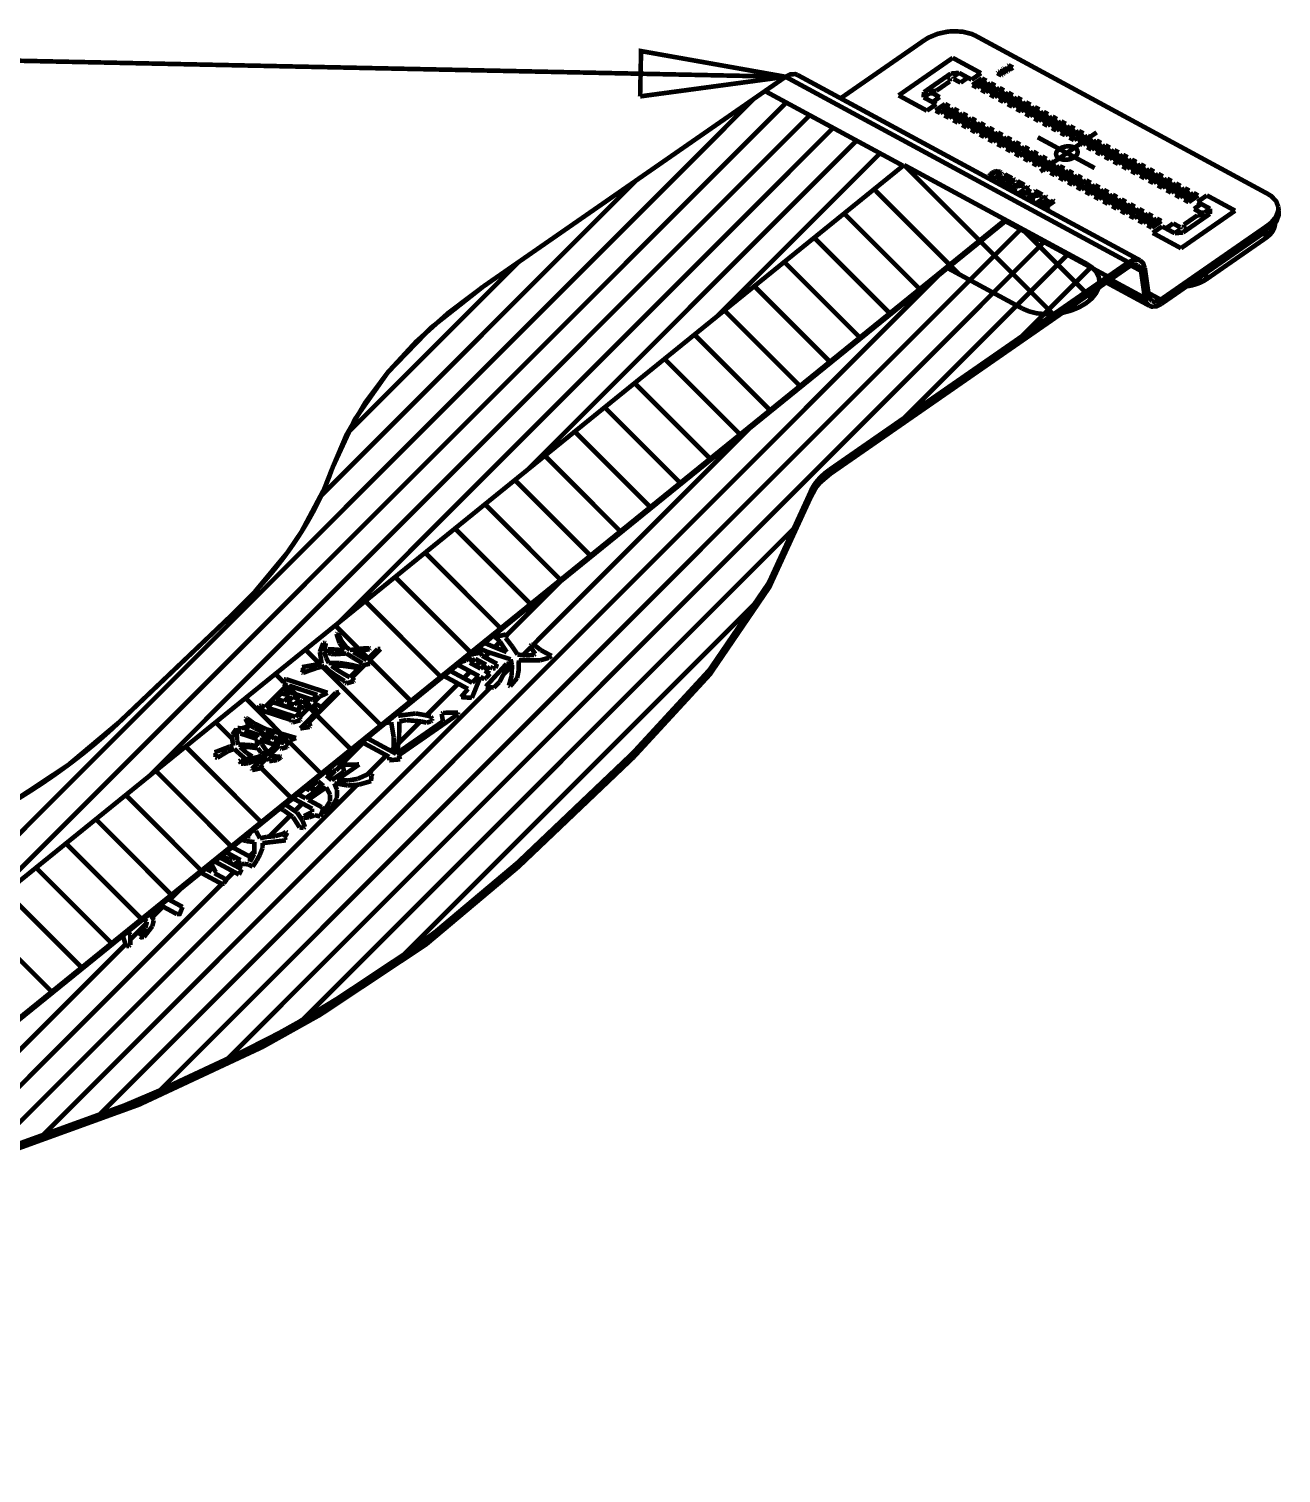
# Model space of a CAD drawing. Header units: millimetres. Extents: x 3885 to 4350, y -149 to 182.
# Drawn here: x 4271.26 to 4305.79, y -45.83 to -6.02 of the extents above; entities that cross this region are included whole.
import ezdxf

# ---------------------------------------------------------------- set-up
doc = ezdxf.new("R2010")
doc.units = ezdxf.units.MM
doc.header["$LTSCALE"] = 23.1
doc.layers.get('0').update_dxf_attribs({"linetype": 'CONTINUOUS'})

msp = doc.modelspace()

# ---------------------------------------------------------------- linework, layer by layer
at = {"const_width": 0.127}
for points in [[(4292.129, -7.342), (4242.291, -6.302)], [(4295.964, -6.328), (4293.646, -7.936)], [(4297.369, -6.212), (4297.263, -6.163), (4297.016, -6.1), (4296.741, -6.086), (4296.599, -6.098), (4296.322, -6.158), (4296.072, -6.262), (4295.964, -6.328)], [(4305.434, -10.575), (4297.369, -6.212)], [(4292.129, -7.342), (4288.143, -6.634), (4288.117, -7.883)], [(4295.247, -7.855), (4296.738, -6.821)], [(4296.738, -6.821), (4297.517, -7.243)], [(4297.963, -7.239), (4297.978, -7.228)], [(4297.978, -7.228), (4298.081, -7.284)], [(4298.015, -7.203), (4298.039, -7.186)], [(4298.138, -7.27), (4298.015, -7.203)], [(4298.039, -7.186), (4298.212, -7.199)], [(4298.22, -7.213), (4298.049, -7.202)], [(4298.049, -7.202), (4298.154, -7.259)], [(4298.104, -7.141), (4298.12, -7.13)], [(4298.212, -7.199), (4298.104, -7.141)], [(4298.12, -7.13), (4298.243, -7.197)], [(4298.141, -7.116), (4298.157, -7.105)], [(4298.264, -7.182), (4298.141, -7.116)], [(4298.157, -7.105), (4298.28, -7.171)], [(4298.243, -7.197), (4298.22, -7.213)], [(4298.254, -7.118), (4298.256, -7.107)], [(4298.256, -7.13), (4298.254, -7.118)], [(4298.256, -7.107), (4298.267, -7.096)], [(4298.262, -7.135), (4298.256, -7.13)], [(4298.259, -7.034), (4298.275, -7.023)], [(4298.314, -7.064), (4298.259, -7.034)], [(4298.272, -7.141), (4298.262, -7.135)], [(4298.28, -7.171), (4298.264, -7.182)], [(4298.267, -7.096), (4298.314, -7.064)], [(4298.282, -7.144), (4298.272, -7.141)], [(4298.275, -7.023), (4298.398, -7.089)], [(4298.28, -7.107), (4298.275, -7.114)], [(4298.275, -7.114), (4298.275, -7.12)], [(4298.275, -7.12), (4298.28, -7.126)], [(4298.33, -7.072), (4298.28, -7.107)], [(4298.28, -7.126), (4298.288, -7.13)], [(4298.301, -7.144), (4298.282, -7.144)], [(4298.288, -7.13), (4298.298, -7.133)], [(4298.298, -7.133), (4298.309, -7.132)], [(4298.319, -7.141), (4298.301, -7.144)], [(4298.309, -7.132), (4298.319, -7.128)], [(4298.319, -7.128), (4298.369, -7.093)], [(4298.335, -7.133), (4298.319, -7.141)], [(4298.369, -7.093), (4298.33, -7.072)], [(4298.398, -7.089), (4298.335, -7.133)], [(4292.129, -7.342), (4283.788, -13.127)], [(4288.117, -7.883), (4292.129, -7.342)], [(4292.129, -7.342), (4292.266, -7.275), (4292.395, -7.269), (4292.453, -7.29)], [(4292.129, -7.342), (4301.584, -12.457)], [(4292.453, -7.29), (4301.907, -12.405)], [(4296.682, -7.255), (4295.943, -7.767)], [(4296.657, -7.47), (4296.288, -7.726)], [(4296.568, -7.334), (4296.658, -7.383)], [(4296.658, -7.383), (4296.657, -7.47)], [(4296.91, -7.234), (4296.682, -7.255)], [(4296.76, -7.399), (4296.761, -7.338)], [(4296.955, -7.504), (4296.76, -7.399)], [(4296.761, -7.338), (4296.91, -7.234)], [(4297.258, -7.422), (4296.91, -7.234)], [(4297.153, -7.366), (4296.955, -7.504)], [(4297.517, -7.243), (4297.258, -7.422)], [(4297.543, -7.388), (4297.28, -7.57)], [(4297.405, -7.638), (4297.28, -7.57)], [(4297.405, -7.638), (4297.667, -7.455)], [(4297.786, -7.519), (4297.523, -7.702)], [(4297.667, -7.455), (4297.543, -7.388)], [(4297.648, -7.769), (4297.911, -7.587)], [(4297.911, -7.587), (4297.786, -7.519)], [(4298.086, -7.306), (4297.963, -7.239)], [(4298.078, -7.263), (4298.099, -7.274)], [(4298.081, -7.284), (4298.078, -7.263)], [(4298.102, -7.295), (4298.086, -7.306)], [(4298.099, -7.274), (4298.102, -7.295)], [(4298.154, -7.259), (4298.138, -7.27)], [(4264.143, -35.062), (4291.263, -7.942)], [(4291.561, -7.736), (4283.788, -13.127)], [(4291.561, -7.736), (4295.368, -9.795)], [(4296.026, -8.277), (4295.247, -7.855)], [(4295.943, -7.767), (4295.937, -7.909)], [(4296.087, -7.805), (4295.937, -7.909)], [(4295.937, -7.909), (4296.285, -8.097)], [(4296.147, -7.737), (4296.057, -7.689)], [(4296.185, -7.797), (4296.087, -7.805)], [(4296.288, -7.726), (4296.147, -7.737)], [(4296.181, -8.04), (4296.379, -7.903)], [(4296.379, -7.903), (4296.185, -7.797)], [(4297.648, -7.769), (4297.523, -7.702)], [(4298.029, -7.651), (4297.766, -7.833)], [(4297.892, -7.901), (4297.766, -7.833)], [(4297.892, -7.901), (4298.154, -7.719)], [(4298.272, -7.783), (4298.01, -7.965)], [(4298.135, -8.033), (4298.01, -7.965)], [(4298.154, -7.719), (4298.029, -7.651)], [(4298.135, -8.033), (4298.397, -7.85)], [(4298.516, -7.914), (4298.253, -8.097)], [(4298.397, -7.85), (4298.272, -7.783)], [(4298.378, -8.164), (4298.641, -7.982)], [(4298.641, -7.982), (4298.516, -7.914)], [(4269.361, -30.84), (4292.148, -8.053)], [(4274.579, -26.618), (4292.794, -8.403)], [(4296.285, -8.097), (4296.026, -8.277)], [(4296.264, -8.274), (4296.527, -8.092)], [(4296.39, -8.342), (4296.264, -8.274)], [(4296.652, -8.16), (4296.39, -8.342)], [(4296.508, -8.406), (4296.77, -8.224)], [(4296.633, -8.474), (4296.508, -8.406)], [(4296.652, -8.16), (4296.527, -8.092)], [(4296.896, -8.291), (4296.633, -8.474)], [(4296.751, -8.538), (4297.014, -8.355)], [(4296.896, -8.291), (4296.77, -8.224)], [(4297.139, -8.423), (4296.876, -8.605)], [(4297.139, -8.423), (4297.014, -8.355)], [(4298.378, -8.164), (4298.253, -8.097)], [(4298.759, -8.046), (4298.496, -8.228)], [(4298.622, -8.296), (4298.496, -8.228)], [(4298.622, -8.296), (4298.884, -8.114)], [(4299.002, -8.178), (4298.74, -8.36)], [(4298.865, -8.428), (4298.74, -8.36)], [(4298.884, -8.114), (4298.759, -8.046)], [(4298.865, -8.428), (4299.127, -8.245)], [(4298.983, -8.492), (4299.246, -8.309)], [(4299.127, -8.245), (4299.002, -8.178)], [(4299.371, -8.377), (4299.108, -8.559)], [(4299.246, -8.309), (4299.371, -8.377)], [(4279.796, -22.396), (4293.44, -8.752)], [(4296.876, -8.605), (4296.751, -8.538)], [(4296.994, -8.669), (4297.257, -8.487)], [(4297.12, -8.737), (4296.994, -8.669)], [(4297.382, -8.555), (4297.12, -8.737)], [(4297.238, -8.801), (4297.5, -8.619)], [(4297.363, -8.868), (4297.238, -8.801)], [(4297.382, -8.555), (4297.257, -8.487)], [(4297.626, -8.686), (4297.363, -8.868)], [(4297.481, -8.932), (4297.744, -8.75)], [(4297.626, -8.686), (4297.5, -8.619)], [(4297.869, -8.818), (4297.606, -9)], [(4297.869, -8.818), (4297.744, -8.75)], [(4298.983, -8.492), (4299.108, -8.559)], [(4299.226, -8.623), (4299.489, -8.441)], [(4299.226, -8.623), (4299.352, -8.691)], [(4299.614, -8.509), (4299.352, -8.691)], [(4299.47, -8.755), (4299.732, -8.573)], [(4299.47, -8.755), (4299.595, -8.822)], [(4299.489, -8.441), (4299.614, -8.509)], [(4299.857, -8.64), (4299.595, -8.822)], [(4299.713, -8.887), (4299.976, -8.704)], [(4299.732, -8.573), (4299.857, -8.64)], [(4300.101, -8.772), (4299.838, -8.954)], [(4299.976, -8.704), (4300.101, -8.772)], [(4285.014, -18.174), (4294.086, -9.102)], [(4297.606, -9), (4297.481, -8.932)], [(4297.724, -9.064), (4297.987, -8.882)], [(4297.85, -9.132), (4297.724, -9.064)], [(4298.112, -8.95), (4297.85, -9.132)], [(4298.23, -9.014), (4297.968, -9.196)], [(4297.968, -9.196), (4298.093, -9.263)], [(4298.112, -8.95), (4297.987, -8.882)], [(4298.093, -9.263), (4298.356, -9.081)], [(4298.474, -9.145), (4298.211, -9.327)], [(4298.23, -9.014), (4298.356, -9.081)], [(4298.336, -9.395), (4298.599, -9.213)], [(4298.474, -9.145), (4298.599, -9.213)], [(4299.082, -9.01), (4300.652, -9.859)], [(4299.152, -9.953), (4300.707, -8.875)], [(4299.713, -8.887), (4299.838, -8.954)], [(4299.956, -9.018), (4300.219, -8.836)], [(4299.956, -9.018), (4300.082, -9.086)], [(4300.344, -8.904), (4300.082, -9.086)], [(4300.2, -9.15), (4300.462, -8.968)], [(4300.2, -9.15), (4300.325, -9.217)], [(4300.219, -8.836), (4300.344, -8.904)], [(4300.587, -9.035), (4300.325, -9.217)], [(4300.706, -9.099), (4300.443, -9.281)], [(4300.462, -8.968), (4300.587, -9.035)], [(4300.568, -9.349), (4300.831, -9.167)], [(4300.831, -9.167), (4300.706, -9.099)], [(4290.232, -13.952), (4294.732, -9.451)], [(4298.211, -9.327), (4298.336, -9.395)], [(4298.717, -9.277), (4298.454, -9.459)], [(4298.454, -9.459), (4298.58, -9.527)], [(4298.58, -9.527), (4298.842, -9.344)], [(4298.96, -9.408), (4298.698, -9.591)], [(4298.698, -9.591), (4298.823, -9.658)], [(4298.717, -9.277), (4298.842, -9.344)], [(4298.823, -9.658), (4299.086, -9.476)], [(4299.204, -9.54), (4298.941, -9.722)], [(4298.96, -9.408), (4299.086, -9.476)], [(4299.066, -9.79), (4299.329, -9.608)], [(4299.204, -9.54), (4299.329, -9.608)], [(4300.568, -9.349), (4300.443, -9.281)], [(4300.949, -9.231), (4300.686, -9.413)], [(4300.811, -9.481), (4300.686, -9.413)], [(4300.811, -9.481), (4301.074, -9.298)], [(4301.192, -9.363), (4300.93, -9.545)], [(4301.055, -9.612), (4300.93, -9.545)], [(4301.074, -9.298), (4300.949, -9.231)], [(4301.055, -9.612), (4301.317, -9.43)], [(4301.436, -9.494), (4301.173, -9.676)], [(4301.317, -9.43), (4301.192, -9.363)], [(4301.298, -9.744), (4301.561, -9.562)], [(4301.561, -9.562), (4301.436, -9.494)], [(4295.395, -9.774), (4253.826, -43.411)], [(4298.187, -11.284), (4295.395, -9.774)], [(4299.505, -13.884), (4295.395, -9.774)], [(4297.79, -10.016), (4297.767, -10.038)], [(4297.84, -9.981), (4297.79, -10.016)], [(4297.861, -9.999), (4297.822, -10.026)], [(4297.873, -9.964), (4297.84, -9.981)], [(4297.9, -9.979), (4297.861, -9.999)], [(4297.895, -9.956), (4297.873, -9.964)], [(4297.929, -9.946), (4297.895, -9.956)], [(4297.955, -9.967), (4297.9, -9.979)], [(4297.961, -9.943), (4297.929, -9.946)], [(4297.982, -9.968), (4297.955, -9.967)], [(4298.005, -9.946), (4297.961, -9.943)], [(4298.015, -9.979), (4297.982, -9.968)], [(4298, -10.074), (4298.029, -10.048), (4298.041, -10.014)], [(4298.043, -9.959), (4298.005, -9.946)], [(4298.036, -9.997), (4298.015, -9.979)], [(4298.041, -10.014), (4298.036, -9.997)], [(4298.069, -9.98), (4298.043, -9.959)], [(4298.079, -10.007), (4298.069, -9.98)], [(4298.078, -10.027), (4298.079, -10.007)], [(4298.941, -9.722), (4299.066, -9.79)], [(4299.447, -9.672), (4299.184, -9.854)], [(4299.184, -9.854), (4299.309, -9.922)], [(4299.309, -9.922), (4299.572, -9.739)], [(4299.428, -9.985), (4299.69, -9.803)], [(4299.553, -10.053), (4299.428, -9.985)], [(4299.447, -9.672), (4299.572, -9.739)], [(4299.816, -9.871), (4299.553, -10.053)], [(4299.671, -10.117), (4299.934, -9.935)], [(4299.816, -9.871), (4299.69, -9.803)], [(4300.059, -10.003), (4299.796, -10.185)], [(4300.059, -10.003), (4299.934, -9.935)], [(4301.298, -9.744), (4301.173, -9.676)], [(4301.679, -9.626), (4301.416, -9.808)], [(4301.541, -9.876), (4301.416, -9.808)], [(4301.541, -9.876), (4301.804, -9.693)], [(4301.66, -9.939), (4301.922, -9.757)], [(4301.66, -9.939), (4301.785, -10.007)], [(4301.804, -9.693), (4301.679, -9.626)], [(4302.047, -9.825), (4301.785, -10.007)], [(4301.903, -10.071), (4302.166, -9.889)], [(4301.922, -9.757), (4302.047, -9.825)], [(4302.291, -9.957), (4302.028, -10.139)], [(4302.166, -9.889), (4302.291, -9.957)], [(4279.322, -18.888), (4288.014, -10.195)], [(4297.767, -10.038), (4297.756, -10.052), (4297.744, -10.074)], [(4297.744, -10.074), (4297.743, -10.094)], [(4297.743, -10.094), (4297.753, -10.12)], [(4297.753, -10.12), (4297.78, -10.142)], [(4297.78, -10.142), (4297.818, -10.155)], [(4297.794, -10.052), (4297.782, -10.087)], [(4297.782, -10.087), (4297.787, -10.104)], [(4297.787, -10.104), (4297.808, -10.122)], [(4297.822, -10.026), (4297.794, -10.052)], [(4297.808, -10.122), (4297.84, -10.133)], [(4297.818, -10.155), (4297.861, -10.158)], [(4297.84, -10.133), (4297.868, -10.134)], [(4297.861, -10.158), (4297.894, -10.155)], [(4297.868, -10.134), (4297.923, -10.122)], [(4297.894, -10.155), (4297.927, -10.145)], [(4297.923, -10.122), (4297.961, -10.102)], [(4297.927, -10.145), (4297.949, -10.136)], [(4297.949, -10.136), (4297.983, -10.12)], [(4297.961, -10.102), (4298, -10.074)], [(4297.963, -10.22), (4297.964, -10.193)], [(4297.973, -10.239), (4297.963, -10.22)], [(4297.964, -10.193), (4297.981, -10.174)], [(4298, -10.26), (4297.973, -10.239)], [(4297.981, -10.174), (4297.992, -10.166)], [(4297.983, -10.12), (4298.033, -10.085)], [(4297.992, -10.166), (4298.02, -10.154)], [(4298.021, -10.272), (4298, -10.26)], [(4298.013, -10.192), (4298.007, -10.209)], [(4298.007, -10.209), (4298.012, -10.225)], [(4298.012, -10.225), (4298.033, -10.244)], [(4298.024, -10.184), (4298.013, -10.192)], [(4298.02, -10.154), (4298.047, -10.148), (4298.304, -10.135)], [(4298.064, -10.288), (4298.021, -10.272)], [(4298.057, -10.174), (4298.024, -10.184)], [(4298.033, -10.085), (4298.056, -10.063)], [(4298.033, -10.244), (4298.054, -10.255)], [(4298.054, -10.255), (4298.087, -10.266)], [(4298.056, -10.063), (4298.067, -10.048)], [(4298.347, -10.158), (4298.057, -10.174)], [(4298.097, -10.292), (4298.064, -10.288)], [(4298.067, -10.048), (4298.078, -10.027)], [(4298.087, -10.266), (4298.114, -10.267)], [(4298.141, -10.288), (4298.097, -10.292)], [(4298.114, -10.267), (4298.141, -10.261)], [(4298.168, -10.276), (4298.141, -10.288)], [(4298.141, -10.261), (4298.168, -10.276)], [(4298.154, -10.054), (4298.182, -10.035)], [(4298.304, -10.135), (4298.154, -10.054)], [(4298.155, -10.344), (4298.418, -10.162)], [(4298.187, -10.362), (4298.155, -10.344)], [(4298.182, -10.035), (4298.375, -10.139)], [(4298.259, -10.352), (4298.187, -10.362)], [(4298.45, -10.18), (4298.232, -10.331)], [(4298.232, -10.331), (4298.303, -10.321)], [(4298.303, -10.321), (4298.259, -10.352)], [(4298.306, -10.405), (4298.307, -10.378)], [(4298.316, -10.424), (4298.306, -10.405)], [(4298.307, -10.378), (4298.324, -10.36)], [(4298.324, -10.36), (4298.335, -10.352)], [(4298.335, -10.352), (4298.363, -10.339)], [(4298.375, -10.139), (4298.347, -10.158)], [(4298.356, -10.377), (4298.35, -10.395)], [(4298.35, -10.395), (4298.355, -10.411)], [(4298.355, -10.411), (4298.376, -10.429)], [(4298.367, -10.369), (4298.356, -10.377)], [(4298.363, -10.339), (4298.39, -10.334)], [(4298.4, -10.36), (4298.367, -10.369)], [(4298.39, -10.334), (4298.647, -10.321)], [(4298.69, -10.344), (4298.4, -10.36)], [(4298.418, -10.162), (4298.45, -10.18)], [(4298.497, -10.24), (4298.525, -10.22)], [(4298.647, -10.321), (4298.497, -10.24)], [(4298.525, -10.22), (4298.718, -10.325)], [(4298.649, -10.425), (4298.682, -10.402)], [(4298.682, -10.402), (4298.736, -10.431)], [(4298.718, -10.325), (4298.69, -10.344)], [(4298.736, -10.431), (4298.814, -10.377)], [(4298.847, -10.394), (4298.768, -10.448)], [(4298.814, -10.377), (4298.847, -10.394)], [(4299.796, -10.185), (4299.671, -10.117)], [(4299.914, -10.249), (4300.177, -10.067)], [(4300.039, -10.316), (4299.914, -10.249)], [(4300.302, -10.134), (4300.039, -10.316)], [(4300.158, -10.38), (4300.42, -10.198)], [(4300.283, -10.448), (4300.158, -10.38)], [(4300.302, -10.134), (4300.177, -10.067)], [(4300.546, -10.266), (4300.283, -10.448)], [(4300.401, -10.512), (4300.664, -10.33)], [(4300.546, -10.266), (4300.42, -10.198)], [(4300.789, -10.398), (4300.526, -10.58)], [(4300.789, -10.398), (4300.664, -10.33)], [(4301.903, -10.071), (4302.028, -10.139)], [(4302.146, -10.203), (4302.409, -10.021)], [(4302.146, -10.203), (4302.271, -10.27)], [(4302.534, -10.088), (4302.271, -10.27)], [(4302.39, -10.334), (4302.652, -10.152)], [(4302.39, -10.334), (4302.515, -10.402)], [(4302.409, -10.021), (4302.534, -10.088)], [(4302.777, -10.22), (4302.515, -10.402)], [(4302.633, -10.466), (4302.896, -10.284)], [(4302.652, -10.152), (4302.777, -10.22)], [(4303.021, -10.352), (4302.758, -10.534)], [(4302.896, -10.284), (4303.021, -10.352)], [(4296.915, -12.787), (4294.57, -10.441)], [(4298.343, -10.446), (4298.316, -10.424)], [(4298.364, -10.457), (4298.343, -10.446)], [(4298.407, -10.474), (4298.364, -10.457)], [(4298.376, -10.429), (4298.397, -10.441)], [(4298.397, -10.441), (4298.43, -10.452)], [(4298.44, -10.478), (4298.407, -10.474)], [(4298.43, -10.452), (4298.457, -10.452)], [(4298.484, -10.474), (4298.44, -10.478)], [(4298.457, -10.452), (4298.485, -10.447)], [(4298.511, -10.461), (4298.484, -10.474)], [(4298.485, -10.447), (4298.511, -10.461)], [(4298.552, -10.559), (4298.703, -10.454)], [(4298.584, -10.576), (4298.552, -10.559)], [(4298.863, -10.541), (4298.584, -10.576)], [(4298.629, -10.545), (4298.735, -10.472)], [(4298.826, -10.521), (4298.629, -10.545)], [(4298.703, -10.454), (4298.649, -10.425)], [(4298.735, -10.472), (4298.826, -10.521)], [(4298.768, -10.448), (4298.897, -10.518)], [(4298.799, -10.672), (4298.8, -10.645)], [(4298.809, -10.691), (4298.799, -10.672)], [(4298.8, -10.645), (4298.817, -10.626)], [(4298.836, -10.713), (4298.809, -10.691)], [(4298.817, -10.626), (4298.828, -10.619)], [(4298.828, -10.619), (4298.856, -10.606)], [(4298.857, -10.724), (4298.836, -10.713)], [(4298.849, -10.644), (4298.843, -10.661)], [(4298.843, -10.661), (4298.848, -10.678)], [(4298.848, -10.678), (4298.869, -10.696)], [(4298.86, -10.636), (4298.849, -10.644)], [(4298.856, -10.606), (4298.883, -10.6)], [(4298.9, -10.74), (4298.857, -10.724)], [(4298.893, -10.626), (4298.86, -10.636)], [(4298.897, -10.518), (4298.863, -10.541)], [(4298.869, -10.696), (4298.89, -10.708)], [(4298.883, -10.6), (4299.14, -10.588)], [(4298.89, -10.708), (4298.923, -10.718)], [(4299.183, -10.611), (4298.893, -10.626)], [(4298.933, -10.745), (4298.9, -10.74)], [(4298.923, -10.718), (4298.95, -10.719)], [(4298.977, -10.74), (4298.933, -10.745)], [(4298.95, -10.719), (4298.978, -10.714)], [(4299.004, -10.728), (4298.977, -10.74)], [(4298.978, -10.714), (4299.004, -10.728)], [(4298.99, -10.506), (4299.018, -10.487)], [(4299.14, -10.588), (4298.99, -10.506)], [(4299.018, -10.487), (4299.211, -10.591)], [(4299.045, -10.826), (4299.196, -10.721)], [(4299.356, -10.808), (4299.077, -10.843)], [(4299.122, -10.812), (4299.228, -10.738)], [(4299.319, -10.788), (4299.122, -10.812)], [(4299.142, -10.692), (4299.175, -10.669)], [(4299.196, -10.721), (4299.142, -10.692)], [(4299.175, -10.669), (4299.229, -10.698)], [(4299.211, -10.591), (4299.183, -10.611)], [(4299.228, -10.738), (4299.319, -10.788)], [(4299.229, -10.698), (4299.307, -10.643)], [(4299.248, -10.936), (4299.511, -10.754)], [(4299.34, -10.661), (4299.261, -10.715)], [(4299.261, -10.715), (4299.39, -10.785)], [(4299.307, -10.643), (4299.34, -10.661)], [(4299.543, -10.771), (4299.325, -10.922)], [(4299.39, -10.785), (4299.356, -10.808)], [(4299.511, -10.754), (4299.543, -10.771)], [(4300.526, -10.58), (4300.401, -10.512)], [(4300.907, -10.461), (4300.644, -10.644)], [(4300.644, -10.644), (4300.769, -10.711)], [(4300.769, -10.711), (4301.032, -10.529)], [(4301.15, -10.593), (4300.888, -10.775)], [(4300.888, -10.775), (4301.013, -10.843)], [(4300.907, -10.461), (4301.032, -10.529)], [(4301.013, -10.843), (4301.275, -10.661)], [(4301.394, -10.725), (4301.131, -10.907)], [(4301.15, -10.593), (4301.275, -10.661)], [(4301.256, -10.975), (4301.519, -10.792)], [(4301.394, -10.725), (4301.519, -10.792)], [(4302.633, -10.466), (4302.758, -10.534)], [(4302.876, -10.598), (4303.139, -10.415)], [(4302.876, -10.598), (4303.001, -10.665)], [(4303.264, -10.483), (4303.001, -10.665)], [(4303.12, -10.729), (4303.382, -10.547)], [(4303.12, -10.729), (4303.245, -10.797)], [(4303.139, -10.415), (4303.264, -10.483)], [(4303.507, -10.615), (4303.245, -10.797)], [(4303.382, -10.547), (4303.507, -10.615)], [(4303.746, -10.612), (4303.487, -10.792)], [(4303.487, -10.792), (4303.834, -10.98)], [(4304.524, -11.034), (4303.746, -10.612)], [(4305.714, -10.925), (4305.659, -10.775), (4305.525, -10.633), (4305.434, -10.575)], [(4295.828, -13.193), (4293.744, -11.11)], [(4299.077, -10.843), (4299.045, -10.826)], [(4299.28, -10.953), (4299.248, -10.936)], [(4299.352, -10.943), (4299.28, -10.953)], [(4299.325, -10.922), (4299.396, -10.912)], [(4299.396, -10.912), (4299.352, -10.943)], [(4301.131, -10.907), (4301.256, -10.975)], [(4301.637, -10.856), (4301.374, -11.038)], [(4301.374, -11.038), (4301.499, -11.106)], [(4301.499, -11.106), (4301.762, -10.924)], [(4301.88, -10.988), (4301.617, -11.17)], [(4301.617, -11.17), (4301.743, -11.238)], [(4301.637, -10.856), (4301.762, -10.924)], [(4301.743, -11.238), (4302.005, -11.056)], [(4302.124, -11.12), (4301.861, -11.302)], [(4301.88, -10.988), (4302.005, -11.056)], [(4301.986, -11.369), (4302.249, -11.187)], [(4302.124, -11.12), (4302.249, -11.187)], [(4303.033, -12.068), (4304.524, -11.034)], [(4303.829, -11.121), (4303.09, -11.634)], [(4303.484, -11.163), (4303.115, -11.419)], [(4303.392, -10.986), (4303.591, -10.848)], [(4303.587, -11.092), (4303.392, -10.986)], [(4303.625, -11.151), (4303.484, -11.163)], [(4303.685, -11.084), (4303.587, -11.092)], [(4303.715, -11.2), (4303.625, -11.151)], [(4303.834, -10.98), (4303.685, -11.084)], [(4303.834, -10.98), (4303.829, -11.121)], [(4305.419, -11.443), (4305.513, -11.369), (4305.651, -11.205)], [(4305.436, -11.561), (4305.53, -11.487), (4305.668, -11.322), (4305.731, -11.147), (4305.731, -11.043)], [(4305.651, -11.205), (4305.714, -11.029)], [(4305.714, -11.029), (4305.714, -10.925)], [(4305.731, -11.043), (4305.714, -10.925)], [(4257.07, -44.555), (4298.187, -11.284)], [(4257.076, -44.594), (4298.192, -11.323)], [(4274.831, -35.326), (4298.609, -11.548)], [(4298.192, -11.323), (4298.187, -11.284)], [(4300.432, -12.499), (4298.187, -11.284)], [(4298.192, -11.323), (4301.016, -12.851)], [(4300.57, -13.455), (4298.648, -11.534)], [(4301.861, -11.302), (4301.986, -11.369)], [(4302.367, -11.251), (4302.104, -11.433)], [(4302.104, -11.433), (4302.229, -11.501)], [(4302.229, -11.501), (4302.492, -11.319)], [(4302.514, -11.467), (4302.255, -11.646)], [(4302.367, -11.251), (4302.492, -11.319)], [(4305.419, -11.443), (4302.473, -13.486)], [(4305.436, -11.561), (4302.489, -13.604)], [(4302.862, -11.655), (4302.514, -11.467)], [(4302.817, -11.385), (4302.618, -11.523)], [(4303.012, -11.491), (4302.817, -11.385)], [(4302.862, -11.655), (4303.011, -11.551)], [(4303.011, -11.551), (4303.012, -11.491)], [(4303.115, -11.419), (4303.113, -11.506)], [(4303.113, -11.506), (4303.204, -11.555)], [(4305.617, -11.383), (4305.595, -11.535), (4305.372, -11.787)], [(4305.595, -11.534), (4305.572, -11.58), (4305.543, -11.624), (4305.508, -11.668), (4305.468, -11.709), (4305.423, -11.749), (4305.372, -11.787)], [(4305.419, -11.443), (4305.436, -11.561)], [(4305.625, -11.373), (4305.626, -11.399), (4305.624, -11.426), (4305.62, -11.454), (4305.614, -11.48), (4305.605, -11.507), (4305.595, -11.534)], [(4276.671, -34.482), (4299.255, -11.898)], [(4295.002, -13.861), (4292.919, -11.778)], [(4302.255, -11.646), (4303.033, -12.068)], [(4303.09, -11.634), (4302.862, -11.655)], [(4305.372, -11.787), (4303.739, -12.92), (4303.687, -12.953), (4303.628, -12.986), (4303.565, -13.016), (4303.5, -13.042), (4303.432, -13.066), (4303.359, -13.086), (4303.333, -13.092), (4303.307, -13.098), (4303.278, -13.103), (4303.251, -13.108), (4303.222, -13.113), (4303.193, -13.116)], [(4305.348, -11.622), (4305.372, -11.787)], [(4295.41, -16.738), (4299.901, -12.247)], [(4301.907, -12.405), (4301.849, -12.384), (4301.721, -12.39), (4301.584, -12.457), (4301.601, -12.574)], [(4302.036, -12.618), (4301.991, -12.486), (4301.905, -12.403)], [(4301.905, -12.403), (4301.907, -12.405)], [(4280.035, -17.18), (4284.766, -12.448)], [(4294.177, -14.529), (4292.093, -12.446)], [(4293.348, -18.168), (4301.584, -12.457)], [(4293.365, -18.286), (4301.601, -12.574)], [(4296.564, -12.597), (4298.657, -13.73)], [(4298.657, -13.73), (4298.843, -13.809), (4299.055, -13.862), (4299.286, -13.887), (4299.532, -13.882), (4299.773, -13.847), (4300.006, -13.785), (4300.221, -13.697), (4300.414, -13.584), (4300.57, -13.456), (4300.686, -13.314), (4300.76, -13.165), (4300.787, -13.011), (4300.766, -12.864), (4300.698, -12.726), (4300.586, -12.604), (4300.432, -12.499)], [(4298.658, -14.485), (4300.547, -12.597)], [(4301.836, -12.536), (4301.794, -12.521), (4301.701, -12.526), (4301.601, -12.574)], [(4301.66, -12.546), (4301.93, -12.691)], [(4301.93, -12.691), (4301.897, -12.596), (4301.834, -12.536)], [(4301.834, -12.536), (4301.836, -12.536)], [(4302.036, -12.618), (4301.93, -12.691)], [(4302.037, -13.443), (4301.93, -12.691)], [(4302.144, -13.37), (4302.036, -12.618)], [(4303.715, -12.754), (4303.739, -12.92)], [(4273.158, -36.003), (4296.339, -12.823)], [(4283.788, -13.127), (4282.35, -14.26), (4281.162, -15.488), (4280.25, -16.785), (4279.631, -18.125)], [(4283.788, -13.127), (4282.826, -13.852), (4281.935, -14.65), (4281.163, -15.487), (4280.536, -16.325), (4280.016, -17.218), (4279.631, -18.125)], [(4293.351, -15.197), (4291.268, -13.113)], [(4293.348, -18.168), (4301.016, -12.851)], [(4300.972, -13.01), (4302.166, -13.656)], [(4301.088, -12.93), (4302.037, -13.443)], [(4303.739, -12.92), (4303.358, -13.086), (4303.22, -13.097)], [(4302.144, -13.37), (4302.037, -13.443)], [(4302.168, -13.658), (4302.082, -13.575), (4302.037, -13.443)], [(4302.134, -13.304), (4302.473, -13.486)], [(4302.239, -13.525), (4302.176, -13.465), (4302.144, -13.37)], [(4302.473, -13.486), (4302.373, -13.535), (4302.28, -13.54), (4302.237, -13.524)], [(4302.237, -13.524), (4302.239, -13.525)], [(4302.473, -13.486), (4302.489, -13.604)], [(4292.526, -15.865), (4290.442, -13.781)], [(4302.489, -13.604), (4302.352, -13.671), (4302.224, -13.677), (4302.166, -13.656)], [(4302.166, -13.656), (4302.168, -13.658)], [(4291.7, -16.532), (4289.617, -14.449)], [(4290.875, -17.2), (4288.791, -15.117)], [(4290.049, -17.868), (4287.966, -15.785)], [(4289.224, -18.536), (4287.14, -16.453)], [(4285.165, -23.001), (4291.121, -17.045)], [(4288.398, -19.204), (4286.315, -17.121)], [(4287.573, -19.872), (4285.49, -17.789)], [(4276.932, -22.106), (4277.465, -21.57), (4278.389, -20.458), (4278.777, -19.885), (4279.399, -18.717), (4279.631, -18.125)], [(4279.404, -18.707), (4279.434, -18.636), (4279.479, -18.529), (4279.522, -18.422), (4279.549, -18.35), (4279.589, -18.243), (4279.631, -18.125)], [(4293.348, -18.168), (4293.22, -18.264), (4293.106, -18.366), (4293.004, -18.477), (4292.92, -18.588), (4292.85, -18.706), (4292.799, -18.825)], [(4292.799, -18.825), (4292.95, -18.546), (4293.061, -18.413), (4293.348, -18.168)], [(4292.816, -18.943), (4292.967, -18.663), (4293.078, -18.53), (4293.365, -18.286)], [(4293.348, -18.168), (4293.365, -18.286)], [(4278.78, -19.881), (4278.887, -19.707), (4278.989, -19.532), (4279.106, -19.321), (4279.198, -19.144), (4279.302, -18.931), (4279.397, -18.723)], [(4279.397, -18.723), (4279.404, -18.707)], [(4286.747, -20.54), (4284.664, -18.457)], [(4285.922, -21.208), (4283.839, -19.125)], [(4287.92, -25.98), (4290.028, -23.693), (4291.664, -21.293), (4292.799, -18.825)], [(4287.92, -25.98), (4289.025, -24.86), (4290.016, -23.707), (4290.892, -22.526), (4291.647, -21.323), (4292.279, -20.102), (4292.799, -18.825)], [(4287.937, -26.098), (4290.045, -23.811), (4291.681, -21.411), (4292.816, -18.943)], [(4292.799, -18.825), (4292.816, -18.943)], [(4278.393, -20.452), (4278.442, -20.384), (4278.515, -20.281), (4278.586, -20.177), (4278.633, -20.108), (4278.701, -20.004), (4278.774, -19.891)], [(4278.774, -19.891), (4278.78, -19.881)], [(4278.783, -33.366), (4292.465, -19.684)], [(4285.097, -21.876), (4283.013, -19.793)], [(4277.47, -21.564), (4277.622, -21.4), (4277.769, -21.234), (4277.94, -21.034), (4278.078, -20.865), (4278.237, -20.662), (4278.387, -20.461)], [(4278.387, -20.461), (4278.393, -20.452)], [(4284.271, -22.544), (4282.188, -20.461)], [(4283.446, -23.212), (4281.362, -21.129)], [(4284.439, -22.732), (4285.903, -21.267)], [(4276.999, -22.042), (4277.098, -21.946), (4277.195, -21.849), (4277.259, -21.784), (4277.354, -21.687), (4277.457, -21.579)], [(4277.457, -21.579), (4277.47, -21.564)], [(4282.62, -23.88), (4280.537, -21.797)], [(4281.495, -31.649), (4291.395, -21.749)], [(4273.751, -25.132), (4276.999, -22.042)], [(4273.751, -25.132), (4276.932, -22.106)], [(4280.36, -23.114), (4279.711, -22.465)], [(4279.743, -22.696), (4279.762, -22.678)], [(4279.826, -22.949), (4279.743, -22.696)], [(4279.762, -22.678), (4279.79, -22.687)], [(4279.79, -22.687), (4279.882, -22.892)], [(4284.107, -22.787), (4284.409, -22.715)], [(4284.446, -22.736), (4284.407, -22.808)], [(4284.409, -22.715), (4284.446, -22.736)], [(4279.28, -23.527), (4278.886, -23.133)], [(4279.282, -23.198), (4279.377, -22.953)], [(4279.377, -22.953), (4279.424, -22.944)], [(4279.452, -22.953), (4279.403, -23.188)], [(4279.424, -22.944), (4279.452, -22.953)], [(4279.469, -23.159), (4279.507, -23.121)], [(4279.507, -23.121), (4279.581, -23.12)], [(4279.581, -23.12), (4279.787, -23.137)], [(4279.787, -23.137), (4279.964, -23.145)], [(4279.964, -23.145), (4279.826, -22.949)], [(4279.882, -22.892), (4280.012, -23.06)], [(4280.012, -23.06), (4280.114, -23.144)], [(4280.114, -23.144), (4280.451, -23.103)], [(4280.656, -23.12), (4280.207, -23.199)], [(4280.451, -23.103), (4280.647, -23.092)], [(4280.579, -23.421), (4280.881, -23.118)], [(4280.956, -23.117), (4280.635, -23.439)], [(4280.647, -23.092), (4280.675, -23.101)], [(4280.675, -23.101), (4280.656, -23.12)], [(4280.881, -23.118), (4280.956, -23.117)], [(4283.913, -23.197), (4283.654, -23.087)], [(4283.826, -22.948), (4284.102, -23.066)], [(4284.102, -23.066), (4284.438, -23.2)], [(4284.104, -23.066), (4284.256, -22.915)], [(4284.144, -22.807), (4284.107, -22.787)], [(4284.255, -22.914), (4284.144, -22.807)], [(4284.438, -23.2), (4284.255, -22.914)], [(4284.407, -22.808), (4284.591, -23.048)], [(4284.591, -23.048), (4284.737, -23.268)], [(4284.88, -23.286), (4285.101, -23.065)], [(4285.079, -23.031), (4285.117, -23.005)], [(4285.225, -23.251), (4285.079, -23.031)], [(4285.117, -23.005), (4285.192, -22.998)], [(4285.192, -22.998), (4285.377, -23.146)], [(4285.377, -23.146), (4285.675, -23.307)], [(4278.793, -23.616), (4279.336, -23.517)], [(4279.336, -23.517), (4279.282, -23.198)], [(4279.403, -23.188), (4279.458, -23.356)], [(4279.458, -23.356), (4279.532, -23.505)], [(4279.515, -23.224), (4279.469, -23.159)], [(4279.599, -23.251), (4279.515, -23.224)], [(4279.532, -23.505), (4279.831, -23.503)], [(4279.702, -23.26), (4279.599, -23.251)], [(4280.02, -23.238), (4279.702, -23.26)], [(4279.831, -23.503), (4280.121, -23.547)], [(4280.178, -23.34), (4280.02, -23.238)], [(4280.121, -23.547), (4280.391, -23.61)], [(4280.457, -23.506), (4280.178, -23.34)], [(4280.207, -23.199), (4280.579, -23.421)], [(4280.623, -23.377), (4280.41, -23.163)], [(4280.448, -23.553), (4280.457, -23.506)], [(4280.663, -23.523), (4280.475, -23.562)], [(4280.635, -23.439), (4280.682, -23.504)], [(4281.795, -24.548), (4280.66, -23.414)], [(4280.682, -23.504), (4280.663, -23.523)], [(4283.086, -23.547), (4283.676, -23.866)], [(4283.182, -23.469), (4283.308, -23.433)], [(4283.308, -23.433), (4283.46, -23.327)], [(4283.42, -23.493), (4283.572, -23.388)], [(4283.717, -23.654), (4283.42, -23.493)], [(4283.46, -23.327), (4283.461, -23.281)], [(4283.461, -23.281), (4283.499, -23.255)], [(4283.499, -23.255), (4283.762, -23.21)], [(4283.572, -23.388), (4283.869, -23.549)], [(4283.587, -23.583), (4283.708, -23.462)], [(4283.869, -23.549), (4283.717, -23.654)], [(4283.762, -23.21), (4283.724, -23.236)], [(4283.724, -23.236), (4283.76, -23.303)], [(4283.76, -23.303), (4284.17, -23.524)], [(4283.83, -23.34), (4283.959, -23.212)], [(4283.859, -24.153), (4284.432, -23.525)], [(4284.547, -23.4), (4283.913, -23.197)], [(4284.17, -23.524), (4284.13, -23.643)], [(4284.507, -23.519), (4284.236, -24.029)], [(4284.432, -23.525), (4284.507, -23.519)], [(4284.582, -23.559), (4284.547, -23.4)], [(4284.772, -23.428), (4284.767, -23.706), (4284.726, -23.918)], [(4284.737, -23.268), (4284.962, -23.296)], [(4285.035, -23.429), (4284.772, -23.428)], [(4284.962, -23.296), (4285.187, -23.277)], [(4285.372, -23.424), (4285.035, -23.429)], [(4285.187, -23.277), (4285.225, -23.251)], [(4285.599, -23.359), (4285.372, -23.424)], [(4285.675, -23.307), (4285.599, -23.359)], [(4278.282, -24.023), (4278.06, -23.801)], [(4278.304, -23.958), (4278.351, -23.948)], [(4278.351, -23.948), (4279.498, -24.322)], [(4278.792, -23.766), (4278.82, -23.7)], [(4278.82, -23.775), (4278.792, -23.766)], [(4278.83, -23.653), (4278.793, -23.616)], [(4278.998, -23.708), (4278.82, -23.775)], [(4278.82, -23.7), (4278.83, -23.653)], [(4279.223, -23.63), (4278.998, -23.708)], [(4279.41, -23.591), (4279.223, -23.63)], [(4280.969, -25.216), (4279.356, -23.603)], [(4279.521, -23.703), (4279.41, -23.591)], [(4279.717, -23.842), (4279.521, -23.703)], [(4279.606, -23.58), (4279.905, -23.577)], [(4279.736, -23.673), (4279.606, -23.58)], [(4279.968, -23.999), (4279.717, -23.842)], [(4279.895, -23.774), (4279.736, -23.673)], [(4280.109, -23.894), (4279.895, -23.774)], [(4279.905, -23.577), (4280.167, -23.612), (4280.354, -23.648)], [(4280.354, -23.648), (4280.109, -23.894)], [(4280.504, -23.572), (4280.165, -23.913)], [(4280.165, -23.913), (4280.239, -23.987)], [(4280.391, -23.61), (4280.429, -23.572)], [(4280.429, -23.572), (4280.504, -23.572)], [(4280.475, -23.562), (4280.448, -23.553)], [(4283.37, -24.216), (4282.704, -23.856)], [(4283.485, -24.044), (4282.877, -23.716)], [(4283.252, -23.918), (4283.435, -23.736)], [(4283.713, -23.886), (4283.478, -24.463)], [(4283.638, -23.893), (4283.485, -24.044)], [(4283.676, -23.866), (4283.638, -23.893)], [(4283.825, -23.947), (4283.713, -23.886)], [(4283.863, -23.92), (4283.825, -23.947)], [(4283.981, -23.609), (4283.829, -23.715)], [(4283.829, -23.715), (4283.977, -23.795)], [(4283.977, -23.795), (4283.863, -23.92)], [(4284.055, -23.649), (4283.981, -23.609)], [(4284.13, -23.643), (4284.055, -23.649)], [(4284.349, -23.817), (4284.581, -23.584)], [(4284.497, -24.123), (4284.577, -23.838)], [(4284.726, -23.918), (4284.534, -24.143)], [(4284.577, -23.838), (4284.582, -23.559)], [(4271.603, -36.563), (4283.996, -24.17)], [(4277.775, -24.714), (4278.378, -24.107)], [(4278.076, -24.486), (4278.227, -24.334)], [(4278.227, -24.334), (4278.451, -24.407)], [(4278.266, -24.071), (4278.304, -23.958)], [(4278.378, -24.107), (4278.266, -24.071)], [(4278.302, -24.258), (4278.434, -24.126)], [(4279.086, -24.514), (4278.302, -24.258)], [(4278.373, -24.113), (4278.362, -24.102)], [(4278.623, -24.363), (4278.41, -24.15)], [(4278.434, -24.126), (4279.217, -24.381)], [(4279.816, -24.3), (4278.988, -25.134)], [(4279.498, -24.322), (4279.282, -24.427)], [(4279.327, -24.718), (4279.722, -24.32)], [(4279.722, -24.32), (4279.816, -24.3)], [(4279.986, -24.055), (4279.968, -23.999)], [(4280.014, -24.064), (4279.986, -24.055)], [(4280.22, -24.006), (4280.014, -24.064)], [(4280.239, -23.987), (4280.22, -24.006)], [(4282.224, -24.947), (4283.1, -24.07)], [(4283.178, -24.441), (4283.37, -24.216)], [(4284.084, -24.18), (4283.859, -24.153)], [(4284.236, -24.029), (4284.084, -24.18)], [(4284.534, -24.143), (4284.497, -24.123)], [(4278.212, -25.446), (4277.235, -24.469)], [(4277.569, -24.772), (4277.617, -24.687)], [(4277.617, -24.687), (4277.664, -24.677)], [(4277.664, -24.677), (4277.775, -24.714)], [(4277.832, -24.732), (4277.982, -24.58)], [(4278.615, -24.987), (4277.832, -24.732)], [(4277.982, -24.58), (4278.765, -24.836)], [(4278.3, -24.559), (4278.076, -24.486)], [(4278.451, -24.407), (4278.3, -24.559)], [(4278.384, -24.586), (4278.535, -24.435)], [(4278.58, -24.65), (4278.384, -24.586)], [(4278.535, -24.435), (4278.731, -24.498)], [(4278.731, -24.498), (4278.58, -24.65)], [(4278.664, -24.677), (4278.814, -24.526)], [(4278.86, -24.741), (4278.664, -24.677)], [(4279.056, -24.655), (4278.718, -24.996)], [(4278.93, -24.67), (4278.8, -24.54)], [(4278.814, -24.526), (4279.01, -24.59)], [(4279.01, -24.59), (4278.86, -24.741)], [(4279.153, -24.893), (4278.986, -24.726)], [(4279.214, -24.832), (4279.056, -24.655)], [(4279.217, -24.381), (4279.086, -24.514)], [(4279.282, -24.427), (4279.113, -24.598)], [(4279.113, -24.598), (4279.327, -24.718)], [(4283.478, -24.463), (4283.178, -24.441)], [(4265.917, -29.485), (4267.946, -28.757), (4269.837, -27.878), (4270.721, -27.387), (4272.344, -26.313), (4273.751, -25.132)], [(4272.35, -26.308), (4272.584, -26.131), (4272.813, -25.95), (4273.073, -25.737), (4273.29, -25.552), (4273.501, -25.364), (4273.751, -25.132)], [(4276.863, -25.59), (4276.409, -25.136)], [(4277.231, -25.038), (4277.25, -25.019)], [(4277.305, -25.187), (4277.231, -25.038)], [(4277.25, -25.019), (4277.278, -25.028)], [(4277.278, -25.028), (4277.473, -25.167)], [(4278.493, -25.073), (4277.569, -24.772)], [(4278.511, -25.129), (4278.493, -25.073)], [(4278.539, -25.138), (4278.511, -25.129)], [(4278.745, -25.08), (4278.539, -25.138)], [(4278.765, -24.836), (4278.615, -24.987)], [(4278.718, -24.996), (4278.764, -25.061)], [(4278.743, -25.305), (4279.214, -24.832)], [(4278.764, -25.061), (4278.745, -25.08)], [(4278.988, -25.134), (4279.024, -25.246)], [(4280.144, -25.884), (4279.19, -24.93)], [(4281.252, -25.134), (4281.102, -25.152)], [(4281.321, -25.546), (4281.252, -25.134)], [(4281.388, -26.004), (4282.679, -25.108)], [(4281.425, -24.891), (4281.443, -24.956)], [(4281.478, -25.115), (4281.471, -25.533), (4281.426, -25.931)], [(4281.443, -24.956), (4281.932, -24.892)], [(4281.45, -25.72), (4282.06, -25.11)], [(4283.095, -24.912), (4281.462, -26.044)], [(4281.666, -25.076), (4281.478, -25.115)], [(4282.078, -25.112), (4281.666, -25.076)], [(4281.932, -24.892), (4282.194, -24.94)], [(4282.228, -25.146), (4282.078, -25.112)], [(4282.194, -24.94), (4282.344, -24.974)], [(4282.341, -25.113), (4282.228, -25.146)], [(4282.379, -25.087), (4282.341, -25.113)], [(4282.344, -24.974), (4282.38, -25.04)], [(4282.38, -25.04), (4282.379, -25.087)], [(4282.645, -24.902), (4282.683, -24.876)], [(4282.679, -25.108), (4282.645, -24.902)], [(4282.683, -24.876), (4283.096, -24.865)], [(4283.096, -24.865), (4283.095, -24.912)], [(4276.863, -25.595), (4276.873, -25.473)], [(4276.873, -25.473), (4276.958, -25.35), (4276.977, -25.331)], [(4276.977, -25.331), (4276.986, -25.359)], [(4276.986, -25.359), (4277.003, -25.641)], [(4277.014, -25.368), (4277.014, -25.293)], [(4277.088, -25.443), (4277.014, -25.368)], [(4277.014, -25.293), (4277.117, -25.302)], [(4277.564, -25.598), (4277.088, -25.443)], [(4277.117, -25.302), (4277.211, -25.282)], [(4277.342, -25.225), (4277.21, -25.357)], [(4277.211, -25.282), (4277.295, -25.234)], [(4277.21, -25.357), (4277.63, -25.494)], [(4277.295, -25.234), (4277.342, -25.225)], [(4277.491, -25.298), (4277.305, -25.187)], [(4277.473, -25.167), (4277.799, -25.324)], [(4277.724, -25.399), (4277.491, -25.298)], [(4277.63, -25.494), (4277.724, -25.399)], [(4277.686, -25.512), (4277.78, -25.418)], [(4277.938, -25.594), (4277.686, -25.512)], [(4277.78, -25.418), (4278.032, -25.5)], [(4277.799, -25.324), (4278.629, -25.569)], [(4278.032, -25.5), (4277.938, -25.594)], [(4278.021, -25.622), (4278.116, -25.527)], [(4278.116, -25.527), (4278.395, -25.618)], [(4279.005, -25.265), (4278.743, -25.305)], [(4279.024, -25.246), (4279.005, -25.265)], [(4280.598, -25.577), (4280.686, -25.489)], [(4277.667, -27.888), (4275.584, -25.804)], [(4276.383, -25.965), (4276.805, -25.802)], [(4276.748, -25.934), (4276.56, -26.048)], [(4276.926, -25.867), (4276.748, -25.934)], [(4276.805, -25.802), (4276.899, -25.782)], [(4276.899, -25.782), (4276.863, -25.595)], [(4277.038, -25.978), (4276.926, -25.867)], [(4277.003, -25.641), (4277.039, -25.753)], [(4277.039, -25.753), (4277.366, -25.759)], [(4277.31, -25.816), (4277.085, -25.818)], [(4277.085, -25.818), (4277.262, -25.976)], [(4277.14, -25.867), (4277.091, -25.818)], [(4277.571, -25.851), (4277.31, -25.816)], [(4277.366, -25.759), (4277.553, -25.795)], [(4277.408, -26.425), (4278.029, -25.8)], [(4277.545, -25.617), (4277.564, -25.598)], [(4277.553, -25.795), (4277.545, -25.617)], [(4277.655, -25.954), (4277.571, -25.851)], [(4278.179, -25.799), (4277.62, -25.616)], [(4277.62, -25.616), (4277.684, -25.737)], [(4277.684, -25.737), (4277.823, -25.933)], [(4277.823, -25.933), (4277.804, -25.952)], [(4278.132, -25.808), (4277.869, -26.074)], [(4278.301, -25.713), (4278.021, -25.622)], [(4278.029, -25.8), (4278.132, -25.808)], [(4278.197, -25.855), (4278.179, -25.799)], [(4278.225, -25.864), (4278.197, -25.855)], [(4278.385, -25.815), (4278.225, -25.864)], [(4278.395, -25.618), (4278.301, -25.713)], [(4278.451, -25.637), (4278.357, -25.731)], [(4278.357, -25.731), (4278.403, -25.796)], [(4278.39, -25.624), (4278.379, -25.613)], [(4278.403, -25.796), (4278.385, -25.815)], [(4279.318, -26.552), (4278.427, -25.661)], [(4278.629, -25.569), (4278.451, -25.637)], [(4279.868, -26.307), (4280.476, -25.699)], [(4281.199, -26.089), (4280.447, -25.683)], [(4280.585, -25.57), (4281.388, -26.004)], [(4281.244, -25.926), (4281.315, -25.855)], [(4281.314, -25.917), (4281.321, -25.546)], [(4281.351, -25.938), (4281.314, -25.917)], [(4281.426, -25.931), (4281.351, -25.938)], [(4270.732, -27.381), (4270.998, -27.221), (4271.259, -27.058), (4271.558, -26.864), (4271.809, -26.695), (4272.054, -26.524), (4272.337, -26.318)], [(4272.337, -26.318), (4272.35, -26.308)], [(4276.42, -26.003), (4276.383, -25.965)], [(4276.401, -26.097), (4276.42, -26.003)], [(4276.457, -26.115), (4276.401, -26.097)], [(4276.56, -26.048), (4276.457, -26.115)], [(4277.177, -26.099), (4277.038, -25.978)], [(4277.064, -26.212), (4277.102, -26.175)], [(4277.101, -26.25), (4277.064, -26.212)], [(4277.102, -26.175), (4277.13, -26.184)], [(4277.11, -26.278), (4277.101, -26.25)], [(4277.185, -26.277), (4277.11, -26.278)], [(4277.13, -26.184), (4277.345, -26.153)], [(4277.214, -26.136), (4277.177, -26.099)], [(4277.307, -26.266), (4277.185, -26.277)], [(4277.27, -26.154), (4277.214, -26.136)], [(4277.262, -25.976), (4277.42, -26.078)], [(4277.42, -26.078), (4277.27, -26.154)], [(4277.485, -26.199), (4277.307, -26.266)], [(4277.345, -26.153), (4277.597, -26.085)], [(4277.409, -26.136), (4277.374, -26.101)], [(4277.553, -26.28), (4277.476, -26.202)], [(4277.672, -26.085), (4277.485, -26.199)], [(4277.597, -26.085), (4277.663, -26.057)], [(4277.831, -26.112), (4277.643, -26.301)], [(4277.643, -26.301), (4277.698, -26.394)], [(4277.645, -26.001), (4277.655, -25.954)], [(4277.673, -26.01), (4277.645, -26.001)], [(4277.663, -26.057), (4277.691, -26.066)], [(4277.804, -25.952), (4277.673, -26.01)], [(4277.691, -26.066), (4277.672, -26.085)], [(4277.877, -26.177), (4277.831, -26.112)], [(4277.869, -26.074), (4277.915, -26.064)], [(4277.886, -26.205), (4277.877, -26.177)], [(4278.008, -26.194), (4277.886, -26.205)], [(4277.915, -26.064), (4278.121, -26.081)], [(4278.102, -26.175), (4278.008, -26.194)], [(4278.205, -26.108), (4278.102, -26.175)], [(4278.121, -26.081), (4278.196, -26.08)], [(4278.196, -26.08), (4278.224, -26.089)], [(4278.224, -26.089), (4278.205, -26.108)], [(4279.881, -26.314), (4279.728, -26.466)], [(4279.752, -26.244), (4279.881, -26.314)], [(4280.369, -26.297), (4279.762, -26.719)], [(4279.918, -26.334), (4279.956, -26.308)], [(4279.953, -26.494), (4279.918, -26.334)], [(4279.956, -26.308), (4280.369, -26.297)], [(4280.598, -26.572), (4281.122, -26.048)], [(4281.197, -26.182), (4281.199, -26.089)], [(4281.498, -26.157), (4281.197, -26.182)], [(4281.462, -26.044), (4281.498, -26.157)], [(4284.739, -29.006), (4287.92, -25.98)], [(4284.739, -29.006), (4287.92, -25.98)], [(4284.756, -29.124), (4287.937, -26.098)], [(4287.92, -25.98), (4287.937, -26.098)], [(4276.842, -28.556), (4274.759, -26.472)], [(4277.417, -26.453), (4277.408, -26.425)], [(4277.698, -26.394), (4277.417, -26.453)], [(4278.493, -27.22), (4277.673, -26.4)], [(4279.653, -26.472), (4279.464, -26.604)], [(4279.464, -26.604), (4279.611, -26.731)], [(4279.521, -26.654), (4279.707, -26.468)], [(4279.611, -26.731), (4279.953, -26.494)], [(4279.728, -26.466), (4279.653, -26.472)], [(4279.762, -26.719), (4280.062, -26.74)], [(4280.062, -26.74), (4280.325, -26.695)], [(4280.325, -26.695), (4280.703, -26.525)], [(4280.702, -26.617), (4280.7, -26.757)], [(4280.74, -26.545), (4280.702, -26.617)], [(4280.703, -26.525), (4280.74, -26.545)], [(4270.012, -37.158), (4280.312, -26.859)], [(4278.676, -27.116), (4278.89, -27.231)], [(4279.006, -27.013), (4278.884, -26.947)], [(4278.89, -27.231), (4279.384, -26.889)], [(4279.458, -26.929), (4278.964, -27.272)], [(4279.121, -26.887), (4279.006, -27.013)], [(4279.064, -27.11), (4279.331, -26.844)], [(4279.236, -26.762), (4279.084, -26.867)], [(4279.084, -26.867), (4279.121, -26.887)], [(4279.384, -26.889), (4279.236, -26.762)], [(4279.567, -27.129), (4279.458, -26.929)], [(4279.564, -27.315), (4279.567, -27.129)], [(4279.685, -26.818), (4279.757, -26.997)], [(4279.797, -26.832), (4279.685, -26.818)], [(4279.757, -26.997), (4279.753, -27.23)], [(4280.059, -26.879), (4279.797, -26.832)], [(4280.36, -26.854), (4280.059, -26.879)], [(4280.7, -26.757), (4280.36, -26.854)], [(4276.016, -29.224), (4273.933, -27.14)], [(4278.284, -27.56), (4278.189, -27.509)], [(4278.324, -27.394), (4278.658, -27.622)], [(4278.552, -27.236), (4278.374, -27.359)], [(4279.073, -27.518), (4278.552, -27.236)], [(4278.596, -27.579), (4278.803, -27.372)], [(4278.964, -27.272), (4279.336, -27.473)], [(4279.071, -27.611), (4279.073, -27.518)], [(4279.336, -27.473), (4279.373, -27.539)], [(4279.371, -27.632), (4279.564, -27.315)], [(4279.637, -27.448), (4279.483, -27.646)], [(4279.753, -27.23), (4279.637, -27.448)], [(4275.191, -29.892), (4273.108, -27.808)], [(4277.886, -28.289), (4278.476, -27.699)], [(4278.543, -27.747), (4278.284, -27.56)], [(4278.726, -28.034), (4278.543, -27.747)], [(4278.658, -27.622), (4278.804, -27.842)], [(4278.804, -27.842), (4278.876, -28.021)], [(4278.843, -27.769), (4278.844, -27.722)], [(4278.993, -27.756), (4278.843, -27.769)], [(4278.844, -27.722), (4279.071, -27.611)], [(4279.145, -27.697), (4278.993, -27.756)], [(4279.294, -27.732), (4279.145, -27.697)], [(4279.373, -27.539), (4279.294, -27.732)], [(4279.408, -27.652), (4279.371, -27.632)], [(4279.483, -27.646), (4279.408, -27.652)], [(4277.371, -28.285), (4277.237, -28.279)], [(4277.303, -28.227), (4277.371, -28.285)], [(4277.47, -28.091), (4277.524, -28.133)], [(4277.524, -28.133), (4277.633, -28.333)], [(4277.633, -28.333), (4277.821, -28.294)], [(4277.821, -28.294), (4278.046, -28.275)], [(4278.046, -28.275), (4278.273, -28.21)], [(4278.273, -28.21), (4278.349, -28.157)], [(4278.386, -28.178), (4278.308, -28.323)], [(4278.308, -28.323), (4278.345, -28.39)], [(4278.349, -28.157), (4278.386, -28.178)], [(4278.838, -28.048), (4278.726, -28.034)], [(4278.876, -28.021), (4278.838, -28.048)], [(4274.366, -30.56), (4272.282, -28.476)], [(4277.097, -28.934), (4276.696, -28.717)], [(4277.361, -28.843), (4276.87, -28.577)], [(4277.123, -28.372), (4277.256, -28.41)], [(4277.256, -28.41), (4277.481, -28.438)], [(4277.342, -28.832), (4277.476, -28.699)], [(4277.481, -28.438), (4277.475, -28.763)], [(4277.703, -28.605), (4277.625, -28.797)], [(4277.705, -28.466), (4277.703, -28.605)], [(4278.345, -28.39), (4277.705, -28.466)], [(4277.705, -28.469), (4277.709, -28.466)], [(4270.446, -36.945), (4273.327, -35.939), (4275.994, -34.805), (4278.418, -33.571), (4280.746, -32.16), (4282.865, -30.629), (4284.739, -29.006)], [(4270.625, -36.882), (4274.278, -35.559), (4277.685, -33.967), (4279.277, -33.079), (4282.202, -31.138), (4284.739, -29.006)], [(4270.642, -37), (4274.295, -35.677), (4277.702, -34.085), (4279.294, -33.196), (4282.218, -31.256), (4284.756, -29.124)], [(4276.293, -29.044), (4276.416, -29.268)], [(4277.053, -29.332), (4276.384, -28.97)], [(4276.523, -28.858), (4277.13, -29.186)], [(4276.797, -28.912), (4276.561, -28.827)], [(4276.679, -28.731), (4276.725, -28.733)], [(4276.872, -28.906), (4276.797, -28.912)], [(4276.91, -28.88), (4276.872, -28.906)], [(4276.911, -28.833), (4276.91, -28.88)], [(4276.944, -29.086), (4276.945, -29.039)], [(4277.019, -29.08), (4276.944, -29.086)], [(4276.945, -29.039), (4277.097, -28.934)], [(4277.133, -29.047), (4277.019, -29.08)], [(4277.038, -29.136), (4277.126, -29.049)], [(4277.208, -29.041), (4277.133, -29.047)], [(4277.32, -29.055), (4277.208, -29.041)], [(4277.432, -29.115), (4277.32, -29.055)], [(4277.475, -28.763), (4277.359, -28.982)], [(4277.359, -28.982), (4277.361, -28.843)], [(4277.547, -28.943), (4277.432, -29.115)], [(4277.625, -28.797), (4277.547, -28.943)], [(4284.739, -29.006), (4284.756, -29.124)], [(4273.54, -31.227), (4271.457, -29.144)], [(4276.598, -29.601), (4276.002, -29.279)], [(4276.141, -29.167), (4276.303, -29.255)], [(4276.303, -29.255), (4276.166, -29.146)], [(4276.416, -29.268), (4276.378, -29.295)], [(4276.378, -29.295), (4276.712, -29.476)], [(4276.712, -29.476), (4276.636, -29.575)], [(4276.704, -29.471), (4276.916, -29.258)], [(4277.13, -29.186), (4277.053, -29.332)], [(4260.406, -45.768), (4276.582, -29.593)], [(4272.715, -31.895), (4270.631, -29.812)], [(4275.145, -30.034), (4275.468, -29.711)], [(4276.636, -29.575), (4276.598, -29.601)], [(4274.662, -30.517), (4274.962, -30.217)], [(4275.345, -30.424), (4274.891, -30.178)], [(4275.099, -30.01), (4275.499, -30.226)], [(4275.499, -30.226), (4275.42, -30.418), (4275.345, -30.424)], [(4271.889, -32.563), (4269.806, -30.48)], [(4274.057, -31.122), (4274.506, -30.673)], [(4274.516, -30.632), (4274.431, -30.55)], [(4274.476, -30.798), (4274.516, -30.632)], [(4274.595, -30.417), (4274.631, -30.46)], [(4274.631, -30.46), (4274.704, -30.593)], [(4274.704, -30.593), (4274.664, -30.759)], [(4273.942, -31.306), (4273.851, -31.019)], [(4273.997, -30.901), (4274.059, -30.994)], [(4274.059, -30.994), (4274.055, -31.273)], [(4274.321, -31.042), (4274.476, -30.798)], [(4274.434, -31.056), (4274.359, -31.062), (4274.321, -31.042)], [(4274.664, -30.759), (4274.434, -31.056)], [(4259.67, -45.509), (4273.925, -31.254)], [(4274.017, -31.3), (4273.942, -31.306)], [(4274.055, -31.273), (4274.017, -31.3)]]:
    msp.add_lwpolyline(points, dxfattribs=at)
msp.add_lwpolyline([(4299.677, -9.332), (4299.64, -9.363), (4299.612, -9.397), (4299.594, -9.432), (4299.588, -9.469), (4299.593, -9.504), (4299.609, -9.538), (4299.636, -9.567), (4299.673, -9.592), (4299.718, -9.611), (4299.768, -9.624), (4299.824, -9.63), (4299.883, -9.629), (4299.941, -9.62), (4299.997, -9.605), (4300.048, -9.584), (4300.094, -9.557), (4300.132, -9.527), (4300.16, -9.493), (4300.178, -9.457), (4300.184, -9.42), (4300.179, -9.385), (4300.163, -9.352), (4300.136, -9.322), (4300.099, -9.297), (4300.054, -9.278), (4300.003, -9.265), (4299.948, -9.259), (4299.889, -9.26), (4299.831, -9.269), (4299.775, -9.284), (4299.724, -9.305)], close=True, dxfattribs=at)

doc.saveas('drawing.dxf')
